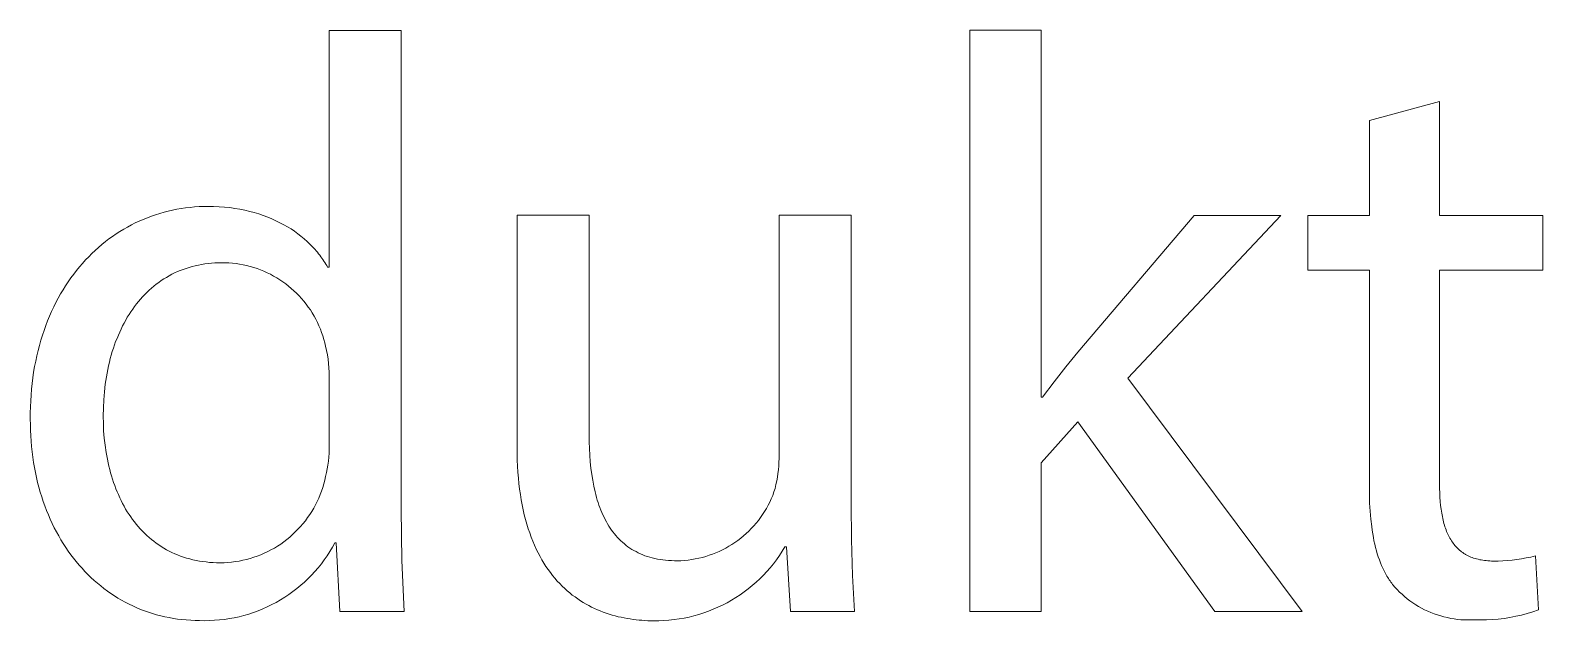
# Model space of a CAD drawing. Header units: millimetres. Extents: x -1480 to 5249, y -840 to 3860.
# Drawn here: x 3198.2 to 3322.7, y -728.4 to -679.8 of the extents above; entities that cross this region are included whole.
import ezdxf

# ---------------------------------------------------------------- set-up
doc = ezdxf.new("R2010")
doc.units = ezdxf.units.MM
doc.header["$MEASUREMENT"] = 0
doc.layers.add('Domyślny', color=7, linetype='Continuous', true_color=0x000000)

msp = doc.modelspace()

# ---------------------------------------------------------------- linework, layer by layer
at = {"layer": 'Domyślny', "color": 18, "lineweight": 15, "true_color": 0x000000}
for p, q in [((3222.81, -699.26), (3222.81, -679.79)), ((3222.81, -679.79), (3228.73, -679.79)), ((3228.73, -679.79), (3228.73, -719.18)), ((3275.52, -727.61), (3275.52, -679.78)), ((3275.52, -679.78), (3281.39, -679.78)), ((3281.39, -679.78), (3281.39, -709.98)), ((3308.41, -687.19), (3314.19, -685.65)), ((3314.19, -685.65), (3314.19, -695.01)), ((3308.41, -695.01), (3308.41, -687.19)), ((3209.92, -694.58), (3210.28, -694.5)), ((3210.28, -694.5), (3210.64, -694.44)), ((3210.64, -694.44), (3211, -694.39)), ((3211, -694.39), (3211.36, -694.35)), ((3211.36, -694.35), (3211.73, -694.31)), ((3211.73, -694.31), (3212.1, -694.29)), ((3212.1, -694.29), (3212.47, -694.27)), ((3212.47, -694.27), (3212.84, -694.27)), ((3212.84, -694.27), (3213.3, -694.28)), ((3213.3, -694.28), (3213.76, -694.3)), ((3213.76, -694.3), (3214.2, -694.33)), ((3214.2, -694.33), (3214.63, -694.37)), ((3214.63, -694.37), (3215.06, -694.43)), ((3215.06, -694.43), (3215.47, -694.5)), ((3215.47, -694.5), (3215.87, -694.58)), ((3206.53, -695.8), (3206.85, -695.63)), ((3206.85, -695.63), (3207.18, -695.48)), ((3207.18, -695.48), (3207.51, -695.34)), ((3207.51, -695.34), (3207.85, -695.2)), ((3207.85, -695.2), (3208.18, -695.07)), ((3208.18, -695.07), (3208.52, -694.96)), ((3208.52, -694.96), (3208.87, -694.85)), ((3208.87, -694.85), (3209.22, -694.75)), ((3209.22, -694.75), (3209.57, -694.66)), ((3209.57, -694.66), (3209.92, -694.58)), ((3215.87, -694.58), (3216.27, -694.68)), ((3216.27, -694.68), (3216.65, -694.78)), ((3216.65, -694.78), (3217.03, -694.89)), ((3217.03, -694.89), (3217.39, -695.02)), ((3217.39, -695.02), (3217.75, -695.15)), ((3217.75, -695.15), (3218.1, -695.29)), ((3218.1, -695.29), (3218.43, -695.45)), ((3218.43, -695.45), (3218.76, -695.61)), ((3218.76, -695.61), (3219.07, -695.78)), ((3238.27, -714.09), (3238.27, -695)), ((3238.27, -695), (3244.21, -695)), ((3244.21, -695), (3244.21, -713.06)), ((3259.83, -715.01), (3259.83, -695)), ((3259.83, -695), (3265.76, -695)), ((3265.76, -695), (3265.76, -718.73)), ((3284.43, -706.26), (3293.98, -695.01)), ((3301.13, -695.01), (3288.53, -708.41)), ((3293.98, -695.01), (3301.13, -695.01)), ((3303.34, -699.52), (3303.34, -695.01)), ((3303.34, -695.01), (3308.41, -695.01)), ((3314.19, -695.01), (3322.68, -695.01)), ((3322.68, -695.01), (3322.68, -699.52)), ((3204.4, -697.17), (3204.69, -696.95)), ((3204.69, -696.95), (3204.99, -696.74)), ((3204.99, -696.74), (3205.29, -696.53)), ((3205.29, -696.53), (3205.59, -696.34)), ((3205.59, -696.34), (3205.9, -696.15)), ((3205.9, -696.15), (3206.21, -695.97)), ((3206.21, -695.97), (3206.53, -695.8)), ((3219.07, -695.78), (3219.38, -695.95)), ((3219.38, -695.95), (3219.67, -696.13)), ((3219.67, -696.13), (3219.95, -696.32)), ((3219.95, -696.32), (3220.23, -696.52)), ((3220.23, -696.52), (3220.49, -696.73)), ((3220.49, -696.73), (3220.74, -696.93)), ((3220.74, -696.93), (3220.99, -697.15)), ((3203.02, -698.41), (3203.29, -698.15)), ((3203.29, -698.15), (3203.56, -697.89)), ((3203.56, -697.89), (3203.83, -697.64)), ((3203.83, -697.64), (3204.11, -697.4)), ((3204.11, -697.4), (3204.4, -697.17)), ((3220.99, -697.15), (3221.22, -697.37)), ((3221.22, -697.37), (3221.44, -697.59)), ((3221.44, -697.59), (3221.65, -697.82)), ((3221.65, -697.82), (3221.75, -697.94)), ((3221.75, -697.94), (3221.85, -698.05)), ((3221.85, -698.05), (3221.94, -698.17)), ((3221.94, -698.17), (3222.03, -698.29)), ((3202.02, -699.54), (3202.26, -699.25)), ((3202.26, -699.25), (3202.51, -698.96)), ((3202.51, -698.96), (3202.76, -698.68)), ((3202.76, -698.68), (3203.02, -698.41)), ((3210.79, -699.45), (3210.55, -699.54)), ((3211.03, -699.37), (3210.79, -699.45)), ((3211.28, -699.29), (3211.03, -699.37)), ((3211.53, -699.22), (3211.28, -699.29)), ((3211.79, -699.15), (3211.53, -699.22)), ((3212.05, -699.1), (3211.79, -699.15)), ((3212.31, -699.05), (3212.05, -699.1)), ((3212.57, -699), (3212.31, -699.05)), ((3212.84, -698.97), (3212.57, -699)), ((3213.12, -698.94), (3212.84, -698.97)), ((3213.4, -698.92), (3213.12, -698.94)), ((3213.68, -698.91), (3213.4, -698.92)), ((3213.96, -698.91), (3213.68, -698.91)), ((3214.26, -698.91), (3213.96, -698.91)), ((3214.56, -698.92), (3214.26, -698.91)), ((3214.85, -698.95), (3214.56, -698.92)), ((3215.15, -698.98), (3214.85, -698.95)), ((3215.44, -699.02), (3215.15, -698.98)), ((3215.73, -699.08), (3215.44, -699.02)), ((3216.02, -699.14), (3215.73, -699.08)), ((3216.31, -699.22), (3216.02, -699.14)), ((3216.6, -699.3), (3216.31, -699.22)), ((3216.88, -699.39), (3216.6, -699.3)), ((3217.16, -699.5), (3216.88, -699.39)), ((3217.43, -699.61), (3217.16, -699.5)), ((3222.03, -698.29), (3222.12, -698.41)), ((3222.12, -698.41), (3222.21, -698.53)), ((3222.21, -698.53), (3222.3, -698.65)), ((3222.3, -698.65), (3222.38, -698.77)), ((3222.38, -698.77), (3222.46, -698.9)), ((3222.46, -698.9), (3222.53, -699.02)), ((3222.53, -699.02), (3222.61, -699.14)), ((3222.61, -699.14), (3222.68, -699.26)), ((3222.68, -699.26), (3222.81, -699.26)), ((3201.12, -700.8), (3201.34, -700.47)), ((3201.34, -700.47), (3201.56, -700.16)), ((3201.56, -700.16), (3201.79, -699.84)), ((3201.79, -699.84), (3202.02, -699.54)), ((3208.58, -700.67), (3208.38, -700.83)), ((3208.78, -700.52), (3208.58, -700.67)), ((3208.99, -700.38), (3208.78, -700.52)), ((3209.2, -700.24), (3208.99, -700.38)), ((3209.42, -700.11), (3209.2, -700.24)), ((3209.64, -699.98), (3209.42, -700.11)), ((3209.86, -699.86), (3209.64, -699.98)), ((3210.09, -699.75), (3209.86, -699.86)), ((3210.32, -699.64), (3210.09, -699.75)), ((3210.55, -699.54), (3210.32, -699.64)), ((3217.7, -699.73), (3217.43, -699.61)), ((3217.97, -699.86), (3217.7, -699.73)), ((3218.23, -700), (3217.97, -699.86)), ((3218.49, -700.15), (3218.23, -700)), ((3218.74, -700.3), (3218.49, -700.15)), ((3218.99, -700.47), (3218.74, -700.3)), ((3219.23, -700.64), (3218.99, -700.47)), ((3219.46, -700.83), (3219.23, -700.64)), ((3308.41, -699.52), (3303.34, -699.52)), ((3308.41, -717.31), (3308.41, -699.52)), ((3322.68, -699.52), (3314.19, -699.52)), ((3314.19, -699.52), (3314.19, -717.11)), ((3200.32, -702.18), (3200.51, -701.82)), ((3200.51, -701.82), (3200.71, -701.47)), ((3200.71, -701.47), (3200.91, -701.13)), ((3200.91, -701.13), (3201.12, -700.8)), ((3207.29, -701.9), (3207.12, -702.1)), ((3207.46, -701.71), (3207.29, -701.9)), ((3207.63, -701.52), (3207.46, -701.71)), ((3207.82, -701.34), (3207.63, -701.52)), ((3208, -701.16), (3207.82, -701.34)), ((3208.19, -701), (3208, -701.16)), ((3208.38, -700.83), (3208.19, -701)), ((3219.69, -701.02), (3219.46, -700.83)), ((3219.91, -701.21), (3219.69, -701.02)), ((3220.13, -701.42), (3219.91, -701.21)), ((3220.34, -701.63), (3220.13, -701.42)), ((3220.54, -701.85), (3220.34, -701.63)), ((3220.73, -702.08), (3220.54, -701.85)), ((3199.8, -703.29), (3199.97, -702.91)), ((3199.97, -702.91), (3200.14, -702.54)), ((3200.14, -702.54), (3200.32, -702.18)), ((3206.35, -703.16), (3206.2, -703.39)), ((3206.49, -702.94), (3206.35, -703.16)), ((3206.64, -702.72), (3206.49, -702.94)), ((3206.8, -702.51), (3206.64, -702.72)), ((3206.95, -702.3), (3206.8, -702.51)), ((3207.12, -702.1), (3206.95, -702.3)), ((3220.91, -702.31), (3220.73, -702.08)), ((3221.09, -702.55), (3220.91, -702.31)), ((3221.26, -702.79), (3221.09, -702.55)), ((3221.42, -703.04), (3221.26, -702.79)), ((3221.57, -703.3), (3221.42, -703.04)), ((3199.21, -704.87), (3199.35, -704.47)), ((3199.35, -704.47), (3199.49, -704.07)), ((3199.49, -704.07), (3199.64, -703.68)), ((3199.64, -703.68), (3199.8, -703.29)), ((3205.69, -704.36), (3205.57, -704.61)), ((3205.81, -704.11), (3205.69, -704.36)), ((3205.94, -703.87), (3205.81, -704.11)), ((3206.07, -703.63), (3205.94, -703.87)), ((3206.2, -703.39), (3206.07, -703.63)), ((3221.71, -703.56), (3221.57, -703.3)), ((3221.85, -703.82), (3221.71, -703.56)), ((3221.97, -704.09), (3221.85, -703.82)), ((3222.09, -704.37), (3221.97, -704.09)), ((3222.19, -704.64), (3222.09, -704.37)), ((3198.85, -706.13), (3198.96, -705.71)), ((3198.96, -705.71), (3199.08, -705.29)), ((3199.08, -705.29), (3199.21, -704.87)), ((3205.15, -705.67), (3205.05, -705.94)), ((3205.24, -705.4), (3205.15, -705.67)), ((3205.35, -705.13), (3205.24, -705.4)), ((3205.46, -704.87), (3205.35, -705.13)), ((3205.57, -704.61), (3205.46, -704.87)), ((3222.29, -704.92), (3222.19, -704.64)), ((3222.38, -705.21), (3222.29, -704.92)), ((3222.45, -705.5), (3222.38, -705.21)), ((3222.52, -705.78), (3222.45, -705.5)), ((3198.66, -707.01), (3198.75, -706.57)), ((3198.75, -706.57), (3198.85, -706.13)), ((3204.8, -706.79), (3204.72, -707.08)), ((3204.88, -706.51), (3204.8, -706.79)), ((3204.96, -706.22), (3204.88, -706.51)), ((3205.05, -705.94), (3204.96, -706.22)), ((3222.6, -706.13), (3222.52, -705.78)), ((3222.66, -706.49), (3222.6, -706.13)), ((3222.72, -706.84), (3222.66, -706.49)), ((3222.76, -707.2), (3222.72, -706.84)), ((3283.43, -707.47), (3284.43, -706.26)), ((3198.43, -708.37), (3198.49, -707.91)), ((3198.49, -707.91), (3198.57, -707.45)), ((3198.57, -707.45), (3198.66, -707.01)), ((3204.53, -707.98), (3204.48, -708.29)), ((3204.59, -707.68), (3204.53, -707.98)), ((3204.66, -707.38), (3204.59, -707.68)), ((3204.72, -707.08), (3204.66, -707.38)), ((3222.79, -707.56), (3222.76, -707.2)), ((3222.81, -707.91), (3222.79, -707.56)), ((3222.81, -708.27), (3222.81, -707.91)), ((3282.46, -708.71), (3283.43, -707.47)), ((3198.28, -709.79), (3198.32, -709.31)), ((3198.32, -709.31), (3198.37, -708.83)), ((3198.37, -708.83), (3198.43, -708.37)), ((3204.38, -708.91), (3204.31, -709.54)), ((3204.43, -708.59), (3204.38, -708.91)), ((3204.48, -708.29), (3204.43, -708.59)), ((3222.81, -713.94), (3222.81, -708.27)), ((3281.52, -709.98), (3282.46, -708.71)), ((3288.53, -708.41), (3302.87, -727.61)), ((3198.22, -710.76), (3198.25, -710.27)), ((3198.25, -710.27), (3198.28, -709.79)), ((3204.26, -710.19), (3204.23, -710.85)), ((3204.31, -709.54), (3204.26, -710.19)), ((3281.39, -709.98), (3281.52, -709.98)), ((3198.21, -711.26), (3198.22, -710.76)), ((3198.21, -711.77), (3198.21, -711.26)), ((3198.22, -712.23), (3198.21, -711.77)), ((3204.23, -710.85), (3204.22, -711.52)), ((3204.22, -711.52), (3204.23, -712.13)), ((3198.23, -712.69), (3198.22, -712.23)), ((3198.25, -713.14), (3198.23, -712.69)), ((3198.28, -713.59), (3198.25, -713.14)), ((3204.23, -712.13), (3204.25, -712.74)), ((3204.25, -712.74), (3204.3, -713.34)), ((3244.21, -713.06), (3244.21, -713.64)), ((3284.43, -712), (3281.39, -715.36)), ((3295.68, -727.61), (3284.43, -712)), ((3198.32, -714.03), (3198.28, -713.59)), ((3198.37, -714.47), (3198.32, -714.03)), ((3204.3, -713.34), (3204.37, -713.93)), ((3204.37, -713.93), (3204.45, -714.51)), ((3222.8, -714.58), (3222.81, -714.26)), ((3222.81, -714.26), (3222.81, -713.94)), ((3238.29, -715.14), (3238.27, -714.09)), ((3244.21, -713.64), (3244.23, -714.2)), ((3244.23, -714.2), (3244.26, -714.75)), ((3198.42, -714.9), (3198.37, -714.47)), ((3198.49, -715.33), (3198.42, -714.9)), ((3198.56, -715.75), (3198.49, -715.33)), ((3204.45, -714.51), (3204.5, -714.8)), ((3204.5, -714.8), (3204.56, -715.08)), ((3204.56, -715.08), (3204.61, -715.36)), ((3204.61, -715.36), (3204.68, -715.64)), ((3204.68, -715.64), (3204.75, -715.91)), ((3222.65, -715.86), (3222.71, -715.55)), ((3222.71, -715.55), (3222.75, -715.23)), ((3222.75, -715.23), (3222.78, -714.91)), ((3222.78, -714.91), (3222.8, -714.58)), ((3238.31, -715.64), (3238.29, -715.14)), ((3238.34, -716.14), (3238.31, -715.64)), ((3244.26, -714.75), (3244.3, -715.28)), ((3244.3, -715.28), (3244.35, -715.81)), ((3259.78, -715.94), (3259.81, -715.63)), ((3259.81, -715.63), (3259.82, -715.32)), ((3259.82, -715.32), (3259.83, -715.01)), ((3281.39, -715.36), (3281.39, -727.61)), ((3198.64, -716.17), (3198.56, -715.75)), ((3198.73, -716.58), (3198.64, -716.17)), ((3198.82, -716.98), (3198.73, -716.58)), ((3204.75, -715.91), (3204.82, -716.19)), ((3204.82, -716.19), (3204.9, -716.45)), ((3204.9, -716.45), (3204.98, -716.72)), ((3204.98, -716.72), (3205.07, -716.98)), ((3222.37, -717.1), (3222.45, -716.8)), ((3222.45, -716.8), (3222.52, -716.49)), ((3222.52, -716.49), (3222.59, -716.18)), ((3222.59, -716.18), (3222.65, -715.86)), ((3238.38, -716.62), (3238.34, -716.14)), ((3238.43, -717.08), (3238.38, -716.62)), ((3244.35, -715.81), (3244.42, -716.32)), ((3244.42, -716.32), (3244.5, -716.81)), ((3244.5, -716.81), (3244.59, -717.29)), ((3259.57, -717.16), (3259.64, -716.86)), ((3259.64, -716.86), (3259.7, -716.56)), ((3259.7, -716.56), (3259.74, -716.25)), ((3259.74, -716.25), (3259.78, -715.94)), ((3198.93, -717.38), (3198.82, -716.98)), ((3199.04, -717.78), (3198.93, -717.38)), ((3199.16, -718.16), (3199.04, -717.78)), ((3199.28, -718.54), (3199.16, -718.16)), ((3205.07, -716.98), (3205.16, -717.24)), ((3205.16, -717.24), (3205.26, -717.5)), ((3205.26, -717.5), (3205.36, -717.75)), ((3205.36, -717.75), (3205.46, -717.99)), ((3205.46, -717.99), (3205.57, -718.24)), ((3221.95, -718.27), (3222.07, -717.98)), ((3222.07, -717.98), (3222.18, -717.69)), ((3222.18, -717.69), (3222.28, -717.4)), ((3222.28, -717.4), (3222.37, -717.1)), ((3238.48, -717.54), (3238.43, -717.08)), ((3238.55, -717.99), (3238.48, -717.54)), ((3238.62, -718.42), (3238.55, -717.99)), ((3244.59, -717.29), (3244.69, -717.76)), ((3244.69, -717.76), (3244.75, -717.98)), ((3244.75, -717.98), (3244.81, -718.21)), ((3259.19, -718.33), (3259.31, -718.06)), ((3259.31, -718.06), (3259.41, -717.76)), ((3259.41, -717.76), (3259.5, -717.47)), ((3259.5, -717.47), (3259.57, -717.16)), ((3308.41, -718.02), (3308.41, -717.31)), ((3308.43, -718.7), (3308.41, -718.02)), ((3314.19, -717.11), (3314.19, -717.48)), ((3314.19, -717.48), (3314.2, -717.84)), ((3314.2, -717.84), (3314.22, -718.19)), ((3199.42, -718.92), (3199.28, -718.54)), ((3199.56, -719.29), (3199.42, -718.92)), ((3199.7, -719.65), (3199.56, -719.29)), ((3205.57, -718.24), (3205.69, -718.48)), ((3205.69, -718.48), (3205.81, -718.71)), ((3205.81, -718.71), (3205.94, -718.94)), ((3205.94, -718.94), (3206.06, -719.17)), ((3206.06, -719.17), (3206.2, -719.39)), ((3206.2, -719.39), (3206.34, -719.61)), ((3221.21, -719.63), (3221.38, -719.37)), ((3221.38, -719.37), (3221.54, -719.1)), ((3221.54, -719.1), (3221.69, -718.83)), ((3221.69, -718.83), (3221.83, -718.55)), ((3221.83, -718.55), (3221.95, -718.27)), ((3228.73, -719.18), (3228.78, -723.4)), ((3238.69, -718.84), (3238.62, -718.42)), ((3238.78, -719.25), (3238.69, -718.84)), ((3238.87, -719.65), (3238.78, -719.25)), ((3244.81, -718.21), (3244.87, -718.43)), ((3244.87, -718.43), (3244.94, -718.64)), ((3244.94, -718.64), (3245.01, -718.85)), ((3245.01, -718.85), (3245.09, -719.06)), ((3245.09, -719.06), (3245.17, -719.27)), ((3245.17, -719.27), (3245.25, -719.46)), ((3258.48, -719.63), (3258.64, -719.38)), ((3258.64, -719.38), (3258.79, -719.12)), ((3258.79, -719.12), (3258.93, -718.86)), ((3258.93, -718.86), (3259.07, -718.6)), ((3259.07, -718.6), (3259.19, -718.33)), ((3265.76, -718.73), (3265.78, -721.69)), ((3308.47, -719.36), (3308.43, -718.7)), ((3308.53, -720.01), (3308.47, -719.36)), ((3314.22, -718.19), (3314.24, -718.54)), ((3314.24, -718.54), (3314.27, -718.87)), ((3314.27, -718.87), (3314.31, -719.19)), ((3314.31, -719.19), (3314.36, -719.5)), ((3199.86, -720.01), (3199.7, -719.65)), ((3200.02, -720.36), (3199.86, -720.01)), ((3200.19, -720.71), (3200.02, -720.36)), ((3206.34, -719.61), (3206.48, -719.82)), ((3206.48, -719.82), (3206.63, -720.03)), ((3206.63, -720.03), (3206.78, -720.23)), ((3206.78, -720.23), (3206.94, -720.43)), ((3206.94, -720.43), (3207.1, -720.62)), ((3207.1, -720.62), (3207.27, -720.81)), ((3220.24, -720.84), (3220.45, -720.61)), ((3220.45, -720.61), (3220.65, -720.38)), ((3220.65, -720.38), (3220.85, -720.13)), ((3220.85, -720.13), (3221.03, -719.88)), ((3221.03, -719.88), (3221.21, -719.63)), ((3238.97, -720.04), (3238.87, -719.65)), ((3239.08, -720.42), (3238.97, -720.04)), ((3239.19, -720.79), (3239.08, -720.42)), ((3245.25, -719.46), (3245.34, -719.66)), ((3245.34, -719.66), (3245.43, -719.85)), ((3245.43, -719.85), (3245.52, -720.04)), ((3245.52, -720.04), (3245.62, -720.22)), ((3245.62, -720.22), (3245.72, -720.39)), ((3245.72, -720.39), (3245.82, -720.57)), ((3245.82, -720.57), (3245.93, -720.74)), ((3257.55, -720.78), (3257.75, -720.56)), ((3257.75, -720.56), (3257.95, -720.34)), ((3257.95, -720.34), (3258.13, -720.11)), ((3258.13, -720.11), (3258.31, -719.87)), ((3258.31, -719.87), (3258.48, -719.63)), ((3308.6, -720.62), (3308.53, -720.01)), ((3308.64, -720.92), (3308.6, -720.62)), ((3314.36, -719.5), (3314.42, -719.8)), ((3314.42, -719.8), (3314.45, -719.94)), ((3314.45, -719.94), (3314.48, -720.09)), ((3314.48, -720.09), (3314.51, -720.23)), ((3314.51, -720.23), (3314.55, -720.36)), ((3314.55, -720.36), (3314.59, -720.5)), ((3314.59, -720.5), (3314.63, -720.63)), ((3314.63, -720.63), (3314.68, -720.76)), ((3200.37, -721.04), (3200.19, -720.71)), ((3200.55, -721.37), (3200.37, -721.04)), ((3200.74, -721.7), (3200.55, -721.37)), ((3200.93, -722.02), (3200.74, -721.7)), ((3207.27, -720.81), (3207.44, -721)), ((3207.44, -721), (3207.62, -721.17)), ((3207.62, -721.17), (3207.8, -721.35)), ((3207.8, -721.35), (3207.99, -721.51)), ((3207.99, -721.51), (3208.18, -721.67)), ((3208.18, -721.67), (3208.37, -721.83)), ((3208.37, -721.83), (3208.57, -721.98)), ((3218.82, -722.05), (3219.07, -721.87)), ((3219.07, -721.87), (3219.32, -721.68)), ((3219.32, -721.68), (3219.56, -721.48)), ((3219.56, -721.48), (3219.79, -721.28)), ((3219.79, -721.28), (3220.02, -721.06)), ((3220.02, -721.06), (3220.24, -720.84)), ((3239.31, -721.14), (3239.19, -720.79)), ((3239.44, -721.49), (3239.31, -721.14)), ((3239.57, -721.83), (3239.44, -721.49)), ((3239.71, -722.15), (3239.57, -721.83)), ((3245.93, -720.74), (3246.04, -720.9)), ((3246.04, -720.9), (3246.16, -721.06)), ((3246.16, -721.06), (3246.28, -721.21)), ((3246.28, -721.21), (3246.41, -721.36)), ((3246.41, -721.36), (3246.54, -721.51)), ((3246.54, -721.51), (3246.67, -721.65)), ((3246.67, -721.65), (3246.81, -721.78)), ((3246.81, -721.78), (3246.95, -721.91)), ((3256.2, -721.93), (3256.44, -721.75)), ((3256.44, -721.75), (3256.68, -721.58)), ((3256.68, -721.58), (3256.9, -721.39)), ((3256.9, -721.39), (3257.13, -721.19)), ((3257.13, -721.19), (3257.34, -720.99)), ((3257.34, -720.99), (3257.55, -720.78)), ((3265.78, -721.69), (3265.87, -724.65)), ((3308.69, -721.22), (3308.64, -720.92)), ((3308.74, -721.51), (3308.69, -721.22)), ((3308.79, -721.79), (3308.74, -721.51)), ((3308.85, -722.06), (3308.79, -721.79)), ((3314.68, -720.76), (3314.72, -720.88)), ((3314.72, -720.88), (3314.77, -721.01)), ((3314.77, -721.01), (3314.82, -721.13)), ((3314.82, -721.13), (3314.87, -721.25)), ((3314.87, -721.25), (3314.93, -721.36)), ((3314.93, -721.36), (3314.98, -721.47)), ((3314.98, -721.47), (3315.04, -721.58)), ((3315.04, -721.58), (3315.1, -721.69)), ((3315.1, -721.69), (3315.17, -721.79)), ((3315.17, -721.79), (3315.24, -721.89)), ((3315.24, -721.89), (3315.3, -721.99)), ((3201.13, -722.33), (3200.93, -722.02)), ((3201.34, -722.63), (3201.13, -722.33)), ((3201.55, -722.93), (3201.34, -722.63)), ((3201.77, -723.22), (3201.55, -722.93)), ((3208.57, -721.98), (3208.78, -722.12)), ((3208.78, -722.12), (3208.99, -722.26)), ((3208.99, -722.26), (3209.2, -722.39)), ((3209.2, -722.39), (3209.42, -722.52)), ((3209.42, -722.52), (3209.64, -722.64)), ((3209.64, -722.64), (3209.87, -722.75)), ((3209.87, -722.75), (3210.1, -722.85)), ((3210.1, -722.85), (3210.34, -722.95)), ((3210.34, -722.95), (3210.58, -723.05)), ((3210.58, -723.05), (3210.83, -723.13)), ((3210.83, -723.13), (3211.08, -723.21)), ((3216.3, -723.24), (3216.6, -723.14)), ((3216.6, -723.14), (3216.89, -723.04)), ((3216.89, -723.04), (3217.18, -722.93)), ((3217.18, -722.93), (3217.47, -722.81)), ((3217.47, -722.81), (3217.75, -722.67)), ((3217.75, -722.67), (3218.02, -722.53)), ((3218.02, -722.53), (3218.3, -722.38)), ((3218.3, -722.38), (3218.56, -722.22)), ((3218.56, -722.22), (3218.82, -722.05)), ((3222.65, -723.01), (3222.41, -723.35)), ((3222.87, -722.67), (3222.65, -723.01)), ((3223.08, -722.32), (3222.87, -722.67)), ((3223.28, -721.96), (3223.08, -722.32)), ((3223.39, -721.96), (3223.28, -721.96)), ((3223.69, -727.61), (3223.39, -721.96)), ((3239.85, -722.47), (3239.71, -722.15)), ((3240, -722.77), (3239.85, -722.47)), ((3240.16, -723.07), (3240, -722.77)), ((3240.32, -723.35), (3240.16, -723.07)), ((3246.95, -721.91), (3247.1, -722.04)), ((3247.1, -722.04), (3247.25, -722.16)), ((3247.25, -722.16), (3247.4, -722.28)), ((3247.4, -722.28), (3247.56, -722.39)), ((3247.56, -722.39), (3247.73, -722.49)), ((3247.73, -722.49), (3247.89, -722.59)), ((3247.89, -722.59), (3248.07, -722.68)), ((3248.07, -722.68), (3248.24, -722.77)), ((3248.24, -722.77), (3248.42, -722.86)), ((3248.42, -722.86), (3248.61, -722.94)), ((3248.61, -722.94), (3248.8, -723.01)), ((3248.8, -723.01), (3249, -723.08)), ((3249, -723.08), (3249.2, -723.14)), ((3249.2, -723.14), (3249.4, -723.19)), ((3253.52, -723.15), (3253.8, -723.07)), ((3253.8, -723.07), (3254.09, -722.98)), ((3254.09, -722.98), (3254.36, -722.88)), ((3254.36, -722.88), (3254.64, -722.77)), ((3254.64, -722.77), (3254.91, -722.66)), ((3254.91, -722.66), (3255.18, -722.53)), ((3255.18, -722.53), (3255.44, -722.39)), ((3255.44, -722.39), (3255.7, -722.24)), ((3255.7, -722.24), (3255.95, -722.09)), ((3255.95, -722.09), (3256.2, -721.93)), ((3259.87, -723), (3259.63, -723.34)), ((3260.1, -722.65), (3259.87, -723)), ((3260.32, -722.29), (3260.1, -722.65)), ((3260.45, -722.29), (3260.32, -722.29)), ((3260.77, -727.6), (3260.45, -722.29)), ((3308.92, -722.34), (3308.85, -722.06)), ((3308.99, -722.6), (3308.92, -722.34)), ((3309.06, -722.86), (3308.99, -722.6)), ((3309.14, -723.11), (3309.06, -722.86)), ((3309.23, -723.35), (3309.14, -723.11)), ((3315.3, -721.99), (3315.38, -722.08)), ((3315.38, -722.08), (3315.45, -722.17)), ((3315.45, -722.17), (3315.53, -722.26)), ((3315.53, -722.26), (3315.61, -722.34)), ((3315.61, -722.34), (3315.69, -722.43)), ((3315.69, -722.43), (3315.77, -722.5)), ((3315.77, -722.5), (3315.81, -722.54)), ((3315.81, -722.54), (3315.86, -722.58)), ((3315.86, -722.58), (3315.9, -722.62)), ((3315.9, -722.62), (3315.95, -722.65)), ((3315.95, -722.65), (3315.99, -722.69)), ((3315.99, -722.69), (3316.04, -722.72)), ((3316.04, -722.72), (3316.09, -722.76)), ((3316.09, -722.76), (3316.13, -722.79)), ((3316.13, -722.79), (3316.18, -722.82)), ((3316.18, -722.82), (3316.23, -722.85)), ((3316.23, -722.85), (3316.28, -722.88)), ((3316.28, -722.88), (3316.33, -722.91)), ((3316.33, -722.91), (3316.43, -722.97)), ((3316.43, -722.97), (3316.54, -723.02)), ((3316.54, -723.02), (3316.65, -723.07)), ((3316.65, -723.07), (3316.76, -723.12)), ((3316.76, -723.12), (3316.87, -723.17)), ((3321.32, -723.2), (3321.7, -723.12)), ((3321.7, -723.12), (3322.07, -723.02)), ((3322.07, -723.02), (3322.32, -727.48)), ((3202, -723.5), (3201.77, -723.22)), ((3202.23, -723.78), (3202, -723.5)), ((3202.47, -724.05), (3202.23, -723.78)), ((3202.71, -724.31), (3202.47, -724.05)), ((3202.96, -724.56), (3202.71, -724.31)), ((3211.08, -723.21), (3211.34, -723.28)), ((3211.34, -723.28), (3211.6, -723.35)), ((3211.6, -723.35), (3211.86, -723.41)), ((3211.86, -723.41), (3212.13, -723.46)), ((3212.13, -723.46), (3212.41, -723.5)), ((3212.41, -723.5), (3212.69, -723.53)), ((3212.69, -723.53), (3212.97, -723.56)), ((3212.97, -723.56), (3213.26, -723.58)), ((3213.26, -723.58), (3213.55, -723.59)), ((3213.55, -723.59), (3213.85, -723.6)), ((3213.85, -723.6), (3214.16, -723.59)), ((3214.16, -723.59), (3214.47, -723.57)), ((3214.47, -723.57), (3214.78, -723.54)), ((3214.78, -723.54), (3215.09, -723.5)), ((3215.09, -723.5), (3215.4, -723.45)), ((3215.4, -723.45), (3215.7, -723.39)), ((3215.7, -723.39), (3216, -723.32)), ((3216, -723.32), (3216.3, -723.24)), ((3221.64, -724.31), (3221.36, -724.61)), ((3221.91, -724), (3221.64, -724.31)), ((3222.17, -723.68), (3221.91, -724)), ((3222.41, -723.35), (3222.17, -723.68)), ((3228.78, -723.4), (3228.97, -727.61)), ((3240.48, -723.63), (3240.32, -723.35)), ((3240.65, -723.9), (3240.48, -723.63)), ((3240.83, -724.15), (3240.65, -723.9)), ((3241.01, -724.4), (3240.83, -724.15)), ((3249.4, -723.19), (3249.61, -723.24)), ((3249.61, -723.24), (3249.83, -723.29)), ((3249.83, -723.29), (3250.05, -723.33)), ((3250.05, -723.33), (3250.27, -723.36)), ((3250.27, -723.36), (3250.5, -723.39)), ((3250.5, -723.39), (3250.74, -723.41)), ((3250.74, -723.41), (3250.97, -723.42)), ((3250.97, -723.42), (3251.22, -723.43)), ((3251.22, -723.43), (3251.47, -723.44)), ((3251.47, -723.44), (3251.76, -723.43)), ((3251.76, -723.43), (3252.06, -723.41)), ((3252.06, -723.41), (3252.36, -723.38)), ((3252.36, -723.38), (3252.65, -723.33)), ((3252.65, -723.33), (3252.94, -723.28)), ((3252.94, -723.28), (3253.23, -723.22)), ((3253.23, -723.22), (3253.52, -723.15)), ((3258.83, -724.31), (3258.55, -724.62)), ((3259.11, -724), (3258.83, -724.31)), ((3259.37, -723.67), (3259.11, -724)), ((3259.63, -723.34), (3259.37, -723.67)), ((3309.32, -723.59), (3309.23, -723.35)), ((3309.42, -723.83), (3309.32, -723.59)), ((3309.52, -724.05), (3309.42, -723.83)), ((3309.62, -724.27), (3309.52, -724.05)), ((3309.74, -724.49), (3309.62, -724.27)), ((3316.87, -723.17), (3316.99, -723.21)), ((3316.99, -723.21), (3317.11, -723.25)), ((3317.11, -723.25), (3317.23, -723.28)), ((3317.23, -723.28), (3317.36, -723.31)), ((3317.36, -723.31), (3317.49, -723.34)), ((3317.49, -723.34), (3317.62, -723.36)), ((3317.62, -723.36), (3317.75, -723.39)), ((3317.75, -723.39), (3317.89, -723.4)), ((3317.89, -723.4), (3318.03, -723.42)), ((3318.03, -723.42), (3318.17, -723.43)), ((3318.17, -723.43), (3318.32, -723.44)), ((3318.32, -723.44), (3318.47, -723.45)), ((3318.47, -723.45), (3318.62, -723.45)), ((3318.62, -723.45), (3319.01, -723.45)), ((3319.01, -723.45), (3319.4, -723.44)), ((3319.4, -723.44), (3319.78, -723.41)), ((3319.78, -723.41), (3320.17, -723.38)), ((3320.17, -723.38), (3320.55, -723.33)), ((3320.55, -723.33), (3320.94, -723.27)), ((3320.94, -723.27), (3321.32, -723.2)), ((3203.21, -724.81), (3202.96, -724.56)), ((3203.47, -725.05), (3203.21, -724.81)), ((3203.74, -725.28), (3203.47, -725.05)), ((3204.01, -725.5), (3203.74, -725.28)), ((3204.28, -725.72), (3204.01, -725.5)), ((3220.47, -725.45), (3220.16, -725.72)), ((3220.78, -725.18), (3220.47, -725.45)), ((3221.08, -724.9), (3220.78, -725.18)), ((3221.36, -724.61), (3221.08, -724.9)), ((3241.2, -724.64), (3241.01, -724.4)), ((3241.39, -724.87), (3241.2, -724.64)), ((3241.58, -725.1), (3241.39, -724.87)), ((3241.78, -725.31), (3241.58, -725.1)), ((3241.98, -725.51), (3241.78, -725.31)), ((3242.19, -725.71), (3241.98, -725.51)), ((3257.63, -725.47), (3257.3, -725.74)), ((3257.94, -725.2), (3257.63, -725.47)), ((3258.25, -724.91), (3257.94, -725.2)), ((3258.55, -724.62), (3258.25, -724.91)), ((3265.87, -724.65), (3266.03, -727.6)), ((3309.86, -724.7), (3309.74, -724.49)), ((3309.92, -724.8), (3309.86, -724.7)), ((3309.98, -724.9), (3309.92, -724.8)), ((3310.04, -724.99), (3309.98, -724.9)), ((3310.11, -725.09), (3310.04, -724.99)), ((3310.18, -725.18), (3310.11, -725.09)), ((3310.25, -725.28), (3310.18, -725.18)), ((3310.32, -725.37), (3310.25, -725.28)), ((3310.39, -725.46), (3310.32, -725.37)), ((3310.46, -725.55), (3310.39, -725.46)), ((3310.54, -725.63), (3310.46, -725.55)), ((3310.61, -725.72), (3310.54, -725.63)), ((3204.56, -725.93), (3204.28, -725.72)), ((3204.85, -726.13), (3204.56, -725.93)), ((3205.14, -726.32), (3204.85, -726.13)), ((3205.43, -726.5), (3205.14, -726.32)), ((3205.73, -726.68), (3205.43, -726.5)), ((3206.03, -726.84), (3205.73, -726.68)), ((3206.34, -727), (3206.03, -726.84)), ((3218.45, -726.85), (3218.09, -727.04)), ((3218.81, -726.65), (3218.45, -726.85)), ((3219.16, -726.43), (3218.81, -726.65)), ((3219.5, -726.2), (3219.16, -726.43)), ((3219.83, -725.97), (3219.5, -726.2)), ((3220.16, -725.72), (3219.83, -725.97)), ((3242.39, -725.9), (3242.19, -725.71)), ((3242.61, -726.08), (3242.39, -725.9)), ((3242.82, -726.25), (3242.61, -726.08)), ((3243.04, -726.41), (3242.82, -726.25)), ((3243.26, -726.57), (3243.04, -726.41)), ((3243.49, -726.72), (3243.26, -726.57)), ((3243.72, -726.86), (3243.49, -726.72)), ((3243.95, -727), (3243.72, -726.86)), ((3255.55, -726.88), (3255.18, -727.08)), ((3255.92, -726.68), (3255.55, -726.88)), ((3256.28, -726.46), (3255.92, -726.68)), ((3256.63, -726.23), (3256.28, -726.46)), ((3256.97, -725.99), (3256.63, -726.23)), ((3257.3, -725.74), (3256.97, -725.99)), ((3310.69, -725.8), (3310.61, -725.72)), ((3310.89, -726), (3310.69, -725.8)), ((3311.1, -726.19), (3310.89, -726)), ((3311.31, -726.38), (3311.1, -726.19)), ((3311.53, -726.56), (3311.31, -726.38)), ((3311.75, -726.73), (3311.53, -726.56)), ((3311.99, -726.89), (3311.75, -726.73)), ((3206.65, -727.15), (3206.34, -727)), ((3206.97, -727.29), (3206.65, -727.15)), ((3207.29, -727.43), (3206.97, -727.29)), ((3207.61, -727.55), (3207.29, -727.43)), ((3207.94, -727.67), (3207.61, -727.55)), ((3208.27, -727.77), (3207.94, -727.67)), ((3208.61, -727.87), (3208.27, -727.77)), ((3208.95, -727.96), (3208.61, -727.87)), ((3209.29, -728.04), (3208.95, -727.96)), ((3209.64, -728.11), (3209.29, -728.04)), ((3209.99, -728.17), (3209.64, -728.11)), ((3215, -728.12), (3214.6, -728.19)), ((3215.4, -728.03), (3215, -728.12)), ((3215.8, -727.93), (3215.4, -728.03)), ((3216.19, -727.81), (3215.8, -727.93)), ((3216.58, -727.69), (3216.19, -727.81)), ((3216.97, -727.54), (3216.58, -727.69)), ((3217.35, -727.39), (3216.97, -727.54)), ((3217.72, -727.22), (3217.35, -727.39)), ((3218.09, -727.04), (3217.72, -727.22)), ((3228.97, -727.61), (3223.69, -727.61)), ((3244.18, -727.12), (3243.95, -727)), ((3244.41, -727.24), (3244.18, -727.12)), ((3244.65, -727.36), (3244.41, -727.24)), ((3244.88, -727.46), (3244.65, -727.36)), ((3245.12, -727.56), (3244.88, -727.46)), ((3245.36, -727.66), (3245.12, -727.56)), ((3245.61, -727.74), (3245.36, -727.66)), ((3245.85, -727.82), (3245.61, -727.74)), ((3246.09, -727.9), (3245.85, -727.82)), ((3246.34, -727.96), (3246.09, -727.9)), ((3246.58, -728.03), (3246.34, -727.96)), ((3246.83, -728.08), (3246.58, -728.03)), ((3247.08, -728.13), (3246.83, -728.08)), ((3252.43, -728.06), (3252.02, -728.14)), ((3252.83, -727.96), (3252.43, -728.06)), ((3253.24, -727.85), (3252.83, -727.96)), ((3253.64, -727.72), (3253.24, -727.85)), ((3254.03, -727.58), (3253.64, -727.72)), ((3254.42, -727.42), (3254.03, -727.58)), ((3254.8, -727.26), (3254.42, -727.42)), ((3255.18, -727.08), (3254.8, -727.26)), ((3266.03, -727.6), (3260.77, -727.6)), ((3281.39, -727.61), (3275.52, -727.61)), ((3302.87, -727.61), (3295.68, -727.61)), ((3312.22, -727.05), (3311.99, -726.89)), ((3312.46, -727.19), (3312.22, -727.05)), ((3312.71, -727.33), (3312.46, -727.19)), ((3312.96, -727.46), (3312.71, -727.33)), ((3313.22, -727.58), (3312.96, -727.46)), ((3313.48, -727.69), (3313.22, -727.58)), ((3313.74, -727.8), (3313.48, -727.69)), ((3314.01, -727.89), (3313.74, -727.8)), ((3314.28, -727.97), (3314.01, -727.89)), ((3314.55, -728.05), (3314.28, -727.97)), ((3314.83, -728.11), (3314.55, -728.05)), ((3315.1, -728.17), (3314.83, -728.11)), ((3319.98, -728.09), (3319.5, -728.17)), ((3320.45, -728), (3319.98, -728.09)), ((3320.93, -727.9), (3320.45, -728)), ((3321.39, -727.77), (3320.93, -727.9)), ((3321.86, -727.64), (3321.39, -727.77)), ((3322.32, -727.48), (3321.86, -727.64)), ((3210.34, -728.23), (3209.99, -728.17)), ((3210.69, -728.27), (3210.34, -728.23)), ((3211.05, -728.3), (3210.69, -728.27)), ((3211.42, -728.33), (3211.05, -728.3)), ((3211.78, -728.34), (3211.42, -728.33)), ((3212.15, -728.35), (3211.78, -728.34)), ((3212.56, -728.36), (3212.15, -728.35)), ((3212.97, -728.35), (3212.56, -728.36)), ((3213.38, -728.33), (3212.97, -728.35)), ((3213.79, -728.3), (3213.38, -728.33)), ((3214.19, -728.25), (3213.79, -728.3)), ((3214.6, -728.19), (3214.19, -728.25)), ((3247.32, -728.18), (3247.08, -728.13)), ((3247.57, -728.22), (3247.32, -728.18)), ((3247.82, -728.26), (3247.57, -728.22)), ((3248.06, -728.29), (3247.82, -728.26)), ((3248.31, -728.31), (3248.06, -728.29)), ((3248.55, -728.33), (3248.31, -728.31)), ((3248.8, -728.35), (3248.55, -728.33)), ((3249.04, -728.36), (3248.8, -728.35)), ((3249.28, -728.36), (3249.04, -728.36)), ((3249.52, -728.36), (3249.28, -728.36)), ((3249.94, -728.36), (3249.52, -728.36)), ((3250.36, -728.35), (3249.94, -728.36)), ((3250.77, -728.32), (3250.36, -728.35)), ((3251.19, -728.27), (3250.77, -728.32)), ((3251.61, -728.22), (3251.19, -728.27)), ((3252.02, -728.14), (3251.61, -728.22)), ((3315.38, -728.21), (3315.1, -728.17)), ((3315.66, -728.25), (3315.38, -728.21)), ((3315.95, -728.28), (3315.66, -728.25)), ((3316.23, -728.29), (3315.95, -728.28)), ((3316.51, -728.3), (3316.23, -728.29)), ((3316.79, -728.3), (3316.51, -728.3)), ((3317.08, -728.29), (3316.79, -728.3)), ((3317.56, -728.3), (3317.08, -728.29)), ((3318.05, -728.29), (3317.56, -728.3)), ((3318.53, -728.27), (3318.05, -728.29)), ((3319.01, -728.23), (3318.53, -728.27)), ((3319.5, -728.17), (3319.01, -728.23))]:
    msp.add_line(p, q, dxfattribs=at)

doc.saveas('drawing.dxf')
